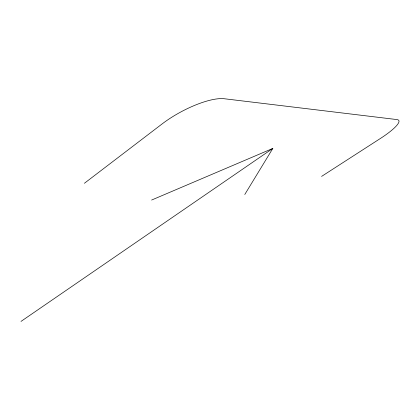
<?xml version="1.0" encoding="UTF-8"?>
<svg xmlns="http://www.w3.org/2000/svg" width="420" height="420" viewBox="0 0 420 420"><rect width="100%" height="100%" fill="white"/><g stroke="black" fill="none" stroke-linecap="round" stroke-linejoin="round"><path stroke-width="0.63" d="M244.781 194.492L272.827 148.423L151.62 200.051M84.399 183.278L162.157 123.895A48.227 14.8 -28.2 0 1 224.212 98.737L396.937 119.574A33.894 6.746 -29.6 0 1 380.562 138.364L321.594 176.4M21 321.405L272.827 148.423"/></g></svg>
